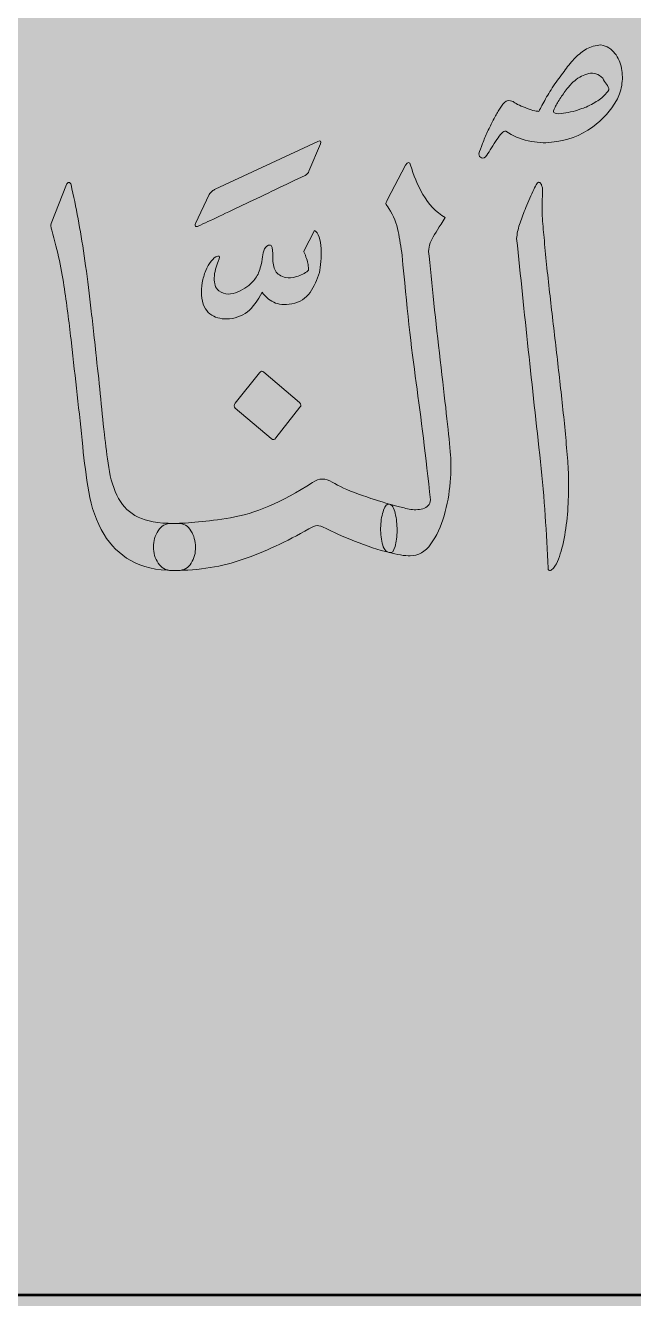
# Model space of a CAD drawing. Header units: inches. Extents: x -1481 to -429, y -1676 to -696.
# Drawn here: x -892.8 to -881.86, y -1142.9 to -1120.01 of the extents above; entities that cross this region are included whole.
import ezdxf

# ---------------------------------------------------------------- set-up
doc = ezdxf.new("R2010")
doc.units = ezdxf.units.IN
doc.header["$MEASUREMENT"] = 0
doc.layers.add('Layer 1', color=7, linetype='Continuous')

# ---------------------------------------------------------------- blocks, each defined once
blk = doc.blocks.new('block 75')
at = {"layer": 'Layer 1', "true_color": 0x009344}
h = blk.add_hatch(color=114, dxfattribs=at)
h.dxf.hatch_style = 2
h.paths.add_polyline_path([(-693.785, -1296.171), (-933.785, -1296.171), (-933.785, -1006.171), (-693.785, -1006.171)])
blk = doc.blocks.new('block 141')
at = {"layer": 'Layer 1', "color": 40, "lineweight": 30, "true_color": 0xf9a01b}
blk.add_open_spline([(-895.945, -1087.043), (-895.945, -1087.043), (-873.329, -1087.043), (-873.329, -1087.043), (-873.329, -1087.043), (-873.329, -1290.172), (-873.329, -1290.172), (-873.329, -1290.172), (-912.392, -1290.172), (-912.392, -1290.172), (-912.392, -1290.172), (-912.392, -1102.669), (-912.392, -1102.669), (-912.392, -1094.039), (-905.028, -1087.043), (-895.945, -1087.043)], degree=3, knots=[0, 0, 0, 0, 1, 1, 1, 2, 2, 2, 3, 3, 3, 4, 4, 4, 5, 5, 5, 5], dxfattribs=at)
blk = doc.blocks.new('block 140')
at = {"layer": 'Layer 1', "true_color": 0x49c6ea}
h = blk.add_hatch(color=133, dxfattribs=at)
h.dxf.hatch_style = 2
h.paths.add_polyline_path([(-919.173, -1282.809), (-748.857, -1282.809), (-748.857, -1065.618), (-919.173, -1065.618)])
h = blk.add_hatch(color=133, dxfattribs=at)
h.dxf.hatch_style = 2
h.paths.add_polyline_path([(-907.435, -1277.731), (-761.338, -1277.731), (-761.338, -1076.165), (-907.435, -1076.165)])
at = {"layer": 'Layer 1', "true_color": 0xfff4c8}
h = blk.add_hatch(color=254, dxfattribs=at)
h.dxf.hatch_style = 2
h.paths.add_polyline_path([(-912.062, -1142.837), (-756.359, -1142.837), (-756.359, -1110.574), (-912.062, -1110.574)])
at = {"layer": 'Layer 1', "lineweight": 0}
blk.add_lwpolyline([(-912.062, -1142.837), (-756.359, -1142.837), (-756.359, -1110.574), (-912.062, -1110.574), (-912.062, -1142.837)], dxfattribs=at)
at = {"layer": 'Layer 1', "color": 44, "lineweight": 53, "true_color": 0xaf7e09}
blk.add_lwpolyline([(-912.062, -1142.837), (-756.359, -1142.837), (-756.359, -1110.574), (-912.062, -1110.574), (-912.062, -1142.837)], dxfattribs=at)
at = {"layer": 'Layer 1'}
blk.add_blockref('block 141', (0, 0), dxfattribs=at)
blk = doc.blocks.new('block 139')
at = {"layer": 'Layer 1', "true_color": 0x231f20}
h = blk.add_hatch(color=250, dxfattribs=at)
h.dxf.hatch_style = 2
edge = h.paths.add_edge_path()
edge.add_spline(control_points=[(-890.123, -1128.963), (-889.878, -1128.963), (-889.54, -1128.929), (-889.11, -1128.861), (-888.679, -1128.793), (-888.188, -1128.583), (-887.635, -1128.229), (-887.519, -1128.147), (-887.4, -1128.144), (-887.278, -1128.219), (-887.166, -1128.29), (-887.009, -1128.362), (-886.808, -1128.435), (-886.607, -1128.509), (-886.421, -1128.568), (-886.249, -1128.615), (-886.204, -1128.629), (-886.17, -1128.684), (-886.147, -1128.781), (-886.124, -1128.877), (-886.113, -1128.98), (-886.113, -1129.089), (-886.113, -1129.198), (-886.125, -1129.295), (-886.149, -1129.38), (-886.174, -1129.466), (-886.207, -1129.502), (-886.249, -1129.487), (-886.445, -1129.441), (-886.656, -1129.372), (-886.882, -1129.281), (-887.107, -1129.19), (-887.276, -1129.115), (-887.388, -1129.054), (-887.462, -1129.018), (-887.516, -1129.001), (-887.551, -1129.003), (-887.586, -1129.005), (-887.635, -1129.024), (-887.698, -1129.059), (-888.104, -1129.291), (-888.497, -1129.474), (-888.879, -1129.608), (-889.26, -1129.742), (-889.675, -1129.809), (-890.123, -1129.809), (-890.123, -1129.809), (-890.164, -1129.809), (-890.164, -1129.809), (-890.273, -1129.809), (-890.355, -1129.765), (-890.411, -1129.677), (-890.467, -1129.59), (-890.495, -1129.493), (-890.495, -1129.386), (-890.495, -1129.279), (-890.467, -1129.181), (-890.411, -1129.094), (-890.355, -1129.007), (-890.273, -1128.963), (-890.164, -1128.963), (-890.164, -1128.963), (-890.123, -1128.963), (-890.123, -1128.963)], knot_values=[0, 0, 0, 0, 1, 1, 1, 2, 2, 2, 3, 3, 3, 4, 4, 4, 5, 5, 5, 6, 6, 6, 7, 7, 7, 8, 8, 8, 9, 9, 9, 10, 10, 10, 11, 11, 11, 12, 12, 12, 13, 13, 13, 14, 14, 14, 15, 15, 15, 16, 16, 16, 17, 17, 17, 18, 18, 18, 19, 19, 19, 20, 20, 20, 21, 21, 21, 21], degree=3, periodic=1)
edge = h.paths.add_edge_path()
edge.add_spline(control_points=[(-888.59, -1126.254), (-888.562, -1126.222), (-888.536, -1126.218), (-888.511, -1126.243), (-888.511, -1126.243), (-887.866, -1126.789), (-887.866, -1126.789), (-887.838, -1126.821), (-887.836, -1126.85), (-887.86, -1126.875), (-887.86, -1126.875), (-888.291, -1127.426), (-888.291, -1127.426), (-888.315, -1127.462), (-888.343, -1127.466), (-888.375, -1127.437), (-888.375, -1127.437), (-889.026, -1126.891), (-889.026, -1126.891), (-889.05, -1126.866), (-889.05, -1126.836), (-889.026, -1126.8), (-889.026, -1126.8), (-888.59, -1126.254), (-888.59, -1126.254), (-888.59, -1126.254), (-888.59, -1126.254), (-888.59, -1126.254)], knot_values=[0, 0, 0, 0, 1, 1, 1, 2, 2, 2, 3, 3, 3, 4, 4, 4, 5, 5, 5, 6, 6, 6, 7, 7, 7, 8, 8, 8, 9, 9, 9, 9], degree=3, periodic=1)
edge = h.paths.add_edge_path()
edge.add_spline(control_points=[(-886.253, -1128.615), (-886.232, -1128.622), (-886.187, -1128.634), (-886.119, -1128.652), (-886.051, -1128.67), (-885.977, -1128.688), (-885.896, -1128.706), (-885.816, -1128.724), (-885.733, -1128.721), (-885.649, -1128.698), (-885.565, -1128.675), (-885.52, -1128.622), (-885.513, -1128.54), (-885.597, -1127.765), (-885.683, -1127.063), (-885.77, -1126.433), (-885.858, -1125.803), (-885.942, -1125.041), (-886.022, -1124.145), (-886.043, -1123.995), (-886.067, -1123.85), (-886.093, -1123.711), (-886.119, -1123.572), (-886.176, -1123.435), (-886.263, -1123.299), (-886.291, -1123.256), (-886.308, -1123.229), (-886.313, -1123.219), (-886.318, -1123.208), (-886.309, -1123.181), (-886.284, -1123.138), (-886.284, -1123.138), (-885.959, -1122.523), (-885.959, -1122.523), (-885.917, -1122.455), (-885.887, -1122.455), (-885.87, -1122.523), (-885.821, -1122.698), (-885.747, -1122.872), (-885.649, -1123.047), (-885.551, -1123.222), (-885.418, -1123.361), (-885.25, -1123.465), (-885.352, -1123.625), (-885.43, -1123.753), (-885.484, -1123.848), (-885.538, -1123.942), (-885.557, -1124.045), (-885.539, -1124.155), (-885.476, -1124.784), (-885.404, -1125.451), (-885.321, -1126.158), (-885.239, -1126.864), (-885.182, -1127.391), (-885.151, -1127.737), (-885.14, -1127.858), (-885.143, -1128.021), (-885.159, -1128.224), (-885.174, -1128.427), (-885.21, -1128.627), (-885.266, -1128.824), (-885.322, -1129.02), (-885.402, -1129.19), (-885.505, -1129.332), (-885.608, -1129.475), (-885.733, -1129.546), (-885.88, -1129.546), (-885.926, -1129.546), (-885.983, -1129.541), (-886.051, -1129.53), (-886.119, -1129.52), (-886.186, -1129.505), (-886.253, -1129.487), (-886.316, -1129.473), (-886.359, -1129.417), (-886.381, -1129.319), (-886.404, -1129.221), (-886.413, -1129.117), (-886.408, -1129.008), (-886.402, -1128.899), (-886.385, -1128.804), (-886.355, -1128.722), (-886.325, -1128.64), (-886.291, -1128.604), (-886.253, -1128.615)], knot_values=[0, 0, 0, 0, 1, 1, 1, 2, 2, 2, 3, 3, 3, 4, 4, 4, 5, 5, 5, 6, 6, 6, 7, 7, 7, 8, 8, 8, 9, 9, 9, 10, 10, 10, 11, 11, 11, 12, 12, 12, 13, 13, 13, 14, 14, 14, 15, 15, 15, 16, 16, 16, 17, 17, 17, 18, 18, 18, 19, 19, 19, 20, 20, 20, 21, 21, 21, 22, 22, 22, 23, 23, 23, 24, 24, 24, 25, 25, 25, 26, 26, 26, 27, 27, 27, 28, 28, 28, 28], degree=3, periodic=1)
edge = h.paths.add_edge_path()
edge.add_spline(control_points=[(-883.564, -1121.554), (-883.529, -1121.486), (-883.488, -1121.41), (-883.441, -1121.326), (-883.394, -1121.242), (-883.339, -1121.154), (-883.276, -1121.061), (-883.209, -1120.972), (-883.147, -1120.887), (-883.089, -1120.807), (-883.032, -1120.727), (-882.971, -1120.654), (-882.908, -1120.59), (-882.845, -1120.526), (-882.777, -1120.473), (-882.704, -1120.432), (-882.63, -1120.391), (-882.544, -1120.367), (-882.446, -1120.36), (-882.338, -1120.381), (-882.254, -1120.431), (-882.195, -1120.51), (-882.135, -1120.588), (-882.096, -1120.678), (-882.076, -1120.78), (-882.057, -1120.882), (-882.056, -1120.985), (-882.074, -1121.091), (-882.091, -1121.196), (-882.123, -1121.284), (-882.168, -1121.356), (-882.266, -1121.538), (-882.41, -1121.698), (-882.599, -1121.837), (-882.819, -1121.994), (-883.066, -1122.085), (-883.339, -1122.11), (-883.468, -1122.125), (-883.606, -1122.116), (-883.753, -1122.084), (-883.9, -1122.051), (-884.035, -1121.994), (-884.157, -1121.912), (-884.178, -1121.905), (-884.203, -1121.917), (-884.231, -1121.947), (-884.259, -1121.977), (-884.289, -1122.016), (-884.32, -1122.062), (-884.352, -1122.109), (-884.383, -1122.158), (-884.415, -1122.209), (-884.446, -1122.261), (-884.474, -1122.305), (-884.499, -1122.341), (-884.534, -1122.387), (-884.566, -1122.404), (-884.596, -1122.391), (-884.625, -1122.379), (-884.64, -1122.355), (-884.64, -1122.319), (-884.626, -1122.266), (-884.605, -1122.203), (-884.577, -1122.132), (-884.549, -1122.06), (-884.519, -1121.989), (-884.485, -1121.918), (-884.452, -1121.846), (-884.418, -1121.777), (-884.383, -1121.709), (-884.348, -1121.641), (-884.315, -1121.582), (-884.283, -1121.532), (-884.255, -1121.479), (-884.222, -1121.432), (-884.184, -1121.393), (-884.145, -1121.354), (-884.093, -1121.348), (-884.026, -1121.377), (-884.012, -1121.391), (-883.985, -1121.408), (-883.945, -1121.428), (-883.905, -1121.447), (-883.86, -1121.467), (-883.811, -1121.487), (-883.762, -1121.506), (-883.715, -1121.522), (-883.669, -1121.535), (-883.624, -1121.547), (-883.589, -1121.554), (-883.564, -1121.554)], knot_values=[0, 0, 0, 0, 1, 1, 1, 2, 2, 2, 3, 3, 3, 4, 4, 4, 5, 5, 5, 6, 6, 6, 7, 7, 7, 8, 8, 8, 9, 9, 9, 10, 10, 10, 11, 11, 11, 12, 12, 12, 13, 13, 13, 14, 14, 14, 15, 15, 15, 16, 16, 16, 17, 17, 17, 18, 18, 18, 19, 19, 19, 20, 20, 20, 21, 21, 21, 22, 22, 22, 23, 23, 23, 24, 24, 24, 25, 25, 25, 26, 26, 26, 27, 27, 27, 28, 28, 28, 29, 29, 29, 30, 30, 30, 30], degree=3, periodic=1)
edge = h.paths.add_edge_path()
edge.add_spline(control_points=[(-883.57, -1122.828), (-883.549, -1122.828), (-883.534, -1122.837), (-883.525, -1122.855), (-883.516, -1122.872), (-883.509, -1122.892), (-883.504, -1122.913), (-883.499, -1122.935), (-883.496, -1122.957), (-883.496, -1122.98), (-883.496, -1123.004), (-883.496, -1123.02), (-883.496, -1123.031), (-883.507, -1123.167), (-883.508, -1123.3), (-883.501, -1123.43), (-883.494, -1123.56), (-883.484, -1123.691), (-883.47, -1123.823), (-883.442, -1124.141), (-883.409, -1124.469), (-883.37, -1124.809), (-883.332, -1125.148), (-883.292, -1125.488), (-883.252, -1125.831), (-883.212, -1126.174), (-883.173, -1126.515), (-883.137, -1126.854), (-883.1, -1127.193), (-883.069, -1127.523), (-883.045, -1127.844), (-883.034, -1127.969), (-883.029, -1128.116), (-883.029, -1128.286), (-883.029, -1128.455), (-883.036, -1128.626), (-883.05, -1128.8), (-883.064, -1128.973), (-883.088, -1129.138), (-883.121, -1129.295), (-883.154, -1129.452), (-883.197, -1129.584), (-883.249, -1129.691), (-883.267, -1129.719), (-883.284, -1129.744), (-883.302, -1129.766), (-883.319, -1129.787), (-883.337, -1129.802), (-883.354, -1129.809), (-883.382, -1129.816), (-883.396, -1129.802), (-883.396, -1129.766), (-883.41, -1129.455), (-883.428, -1129.141), (-883.449, -1128.824), (-883.47, -1128.506), (-883.498, -1128.183), (-883.533, -1127.855), (-883.61, -1127.173), (-883.683, -1126.502), (-883.753, -1125.842), (-883.823, -1125.182), (-883.893, -1124.514), (-883.963, -1123.84), (-883.956, -1123.757), (-883.939, -1123.674), (-883.911, -1123.588), (-883.883, -1123.502), (-883.85, -1123.413), (-883.811, -1123.32), (-883.79, -1123.27), (-883.767, -1123.216), (-883.743, -1123.157), (-883.718, -1123.098), (-883.695, -1123.045), (-883.672, -1122.996), (-883.649, -1122.948), (-883.629, -1122.908), (-883.612, -1122.876), (-883.594, -1122.844), (-883.58, -1122.828), (-883.57, -1122.828)], knot_values=[0, 0, 0, 0, 1, 1, 1, 2, 2, 2, 3, 3, 3, 4, 4, 4, 5, 5, 5, 6, 6, 6, 7, 7, 7, 8, 8, 8, 9, 9, 9, 10, 10, 10, 11, 11, 11, 12, 12, 12, 13, 13, 13, 14, 14, 14, 15, 15, 15, 16, 16, 16, 17, 17, 17, 18, 18, 18, 19, 19, 19, 20, 20, 20, 21, 21, 21, 22, 22, 22, 23, 23, 23, 24, 24, 24, 25, 25, 25, 26, 26, 26, 27, 27, 27, 27], degree=3, periodic=1)
edge = h.paths.add_edge_path()
edge.add_spline(control_points=[(-882.415, -1120.959), (-882.492, -1120.881), (-882.576, -1120.852), (-882.667, -1120.874), (-882.758, -1120.895), (-882.842, -1120.938), (-882.919, -1121.002), (-882.95, -1121.024), (-882.99, -1121.064), (-883.037, -1121.123), (-883.084, -1121.182), (-883.129, -1121.243), (-883.171, -1121.307), (-883.213, -1121.372), (-883.247, -1121.43), (-883.273, -1121.481), (-883.299, -1121.533), (-883.307, -1121.564), (-883.297, -1121.575), (-883.265, -1121.593), (-883.221, -1121.599), (-883.165, -1121.594), (-883.11, -1121.588), (-883.052, -1121.579), (-882.992, -1121.564), (-882.933, -1121.55), (-882.878, -1121.534), (-882.827, -1121.516), (-882.776, -1121.498), (-882.739, -1121.486), (-882.714, -1121.479), (-882.623, -1121.432), (-882.545, -1121.388), (-882.481, -1121.345), (-882.416, -1121.302), (-882.357, -1121.243), (-882.305, -1121.168), (-882.305, -1121.133), (-882.318, -1121.099), (-882.344, -1121.066), (-882.37, -1121.034), (-882.394, -1120.999), (-882.415, -1120.959)], knot_values=[0, 0, 0, 0, 1, 1, 1, 2, 2, 2, 3, 3, 3, 4, 4, 4, 5, 5, 5, 6, 6, 6, 7, 7, 7, 8, 8, 8, 9, 9, 9, 10, 10, 10, 11, 11, 11, 12, 12, 12, 13, 13, 13, 14, 14, 14, 14], degree=3, periodic=1)
h = blk.add_hatch(color=250, dxfattribs=at)
h.dxf.hatch_style = 2
edge = h.paths.add_edge_path()
edge.add_spline(control_points=[(-887.698, -1122.629), (-887.708, -1122.661), (-887.732, -1122.686), (-887.769, -1122.704), (-887.937, -1122.785), (-888.113, -1122.87), (-888.297, -1122.958), (-888.48, -1123.046), (-888.658, -1123.131), (-888.83, -1123.212), (-889.001, -1123.294), (-889.161, -1123.37), (-889.31, -1123.44), (-889.458, -1123.511), (-889.584, -1123.569), (-889.688, -1123.615), (-889.712, -1123.626), (-889.729, -1123.626), (-889.739, -1123.615), (-889.749, -1123.605), (-889.749, -1123.589), (-889.739, -1123.568), (-889.739, -1123.568), (-889.491, -1123.048), (-889.491, -1123.048), (-889.475, -1123.02), (-889.457, -1123), (-889.438, -1122.987), (-889.42, -1122.975), (-889.402, -1122.963), (-889.385, -1122.953), (-889.385, -1122.953), (-887.541, -1122.094), (-887.541, -1122.094), (-887.487, -1122.07), (-887.471, -1122.084), (-887.491, -1122.137), (-887.491, -1122.137), (-887.698, -1122.629), (-887.698, -1122.629), (-887.698, -1122.629), (-887.698, -1122.629), (-887.698, -1122.629)], knot_values=[0, 0, 0, 0, 1, 1, 1, 2, 2, 2, 3, 3, 3, 4, 4, 4, 5, 5, 5, 6, 6, 6, 7, 7, 7, 8, 8, 8, 9, 9, 9, 10, 10, 10, 11, 11, 11, 12, 12, 12, 13, 13, 13, 14, 14, 14, 14], degree=3, periodic=1)
edge = h.paths.add_edge_path()
edge.add_spline(control_points=[(-888.542, -1124.804), (-888.619, -1124.961), (-888.707, -1125.078), (-888.805, -1125.157), (-888.91, -1125.239), (-889.034, -1125.282), (-889.177, -1125.285), (-889.293, -1125.289), (-889.393, -1125.259), (-889.479, -1125.194), (-889.565, -1125.13), (-889.615, -1125.018), (-889.629, -1124.857), (-889.636, -1124.786), (-889.632, -1124.712), (-889.618, -1124.635), (-889.604, -1124.558), (-889.583, -1124.486), (-889.555, -1124.418), (-889.527, -1124.354), (-889.495, -1124.298), (-889.458, -1124.25), (-889.421, -1124.201), (-889.382, -1124.17), (-889.34, -1124.156), (-889.298, -1124.152), (-889.294, -1124.184), (-889.329, -1124.252), (-889.35, -1124.292), (-889.367, -1124.338), (-889.379, -1124.391), (-889.392, -1124.445), (-889.399, -1124.498), (-889.4, -1124.549), (-889.402, -1124.601), (-889.398, -1124.645), (-889.387, -1124.68), (-889.377, -1124.716), (-889.354, -1124.75), (-889.319, -1124.782), (-889.266, -1124.821), (-889.21, -1124.84), (-889.151, -1124.838), (-889.091, -1124.837), (-889.034, -1124.823), (-888.978, -1124.798), (-888.918, -1124.773), (-888.865, -1124.744), (-888.818, -1124.71), (-888.77, -1124.676), (-888.722, -1124.631), (-888.673, -1124.573), (-888.628, -1124.52), (-888.595, -1124.452), (-888.574, -1124.37), (-888.553, -1124.288), (-888.539, -1124.22), (-888.532, -1124.167), (-888.528, -1124.12), (-888.516, -1124.074), (-888.495, -1124.027), (-888.474, -1123.981), (-888.439, -1123.958), (-888.39, -1123.958), (-888.379, -1123.958), (-888.372, -1123.968), (-888.366, -1123.987), (-888.361, -1124.007), (-888.357, -1124.029), (-888.353, -1124.054), (-888.35, -1124.079), (-888.348, -1124.103), (-888.348, -1124.126), (-888.348, -1124.15), (-888.348, -1124.167), (-888.348, -1124.177), (-888.348, -1124.281), (-888.332, -1124.362), (-888.301, -1124.421), (-888.269, -1124.48), (-888.206, -1124.52), (-888.112, -1124.541), (-888.063, -1124.552), (-887.999, -1124.547), (-887.92, -1124.525), (-887.841, -1124.504), (-887.772, -1124.468), (-887.713, -1124.418), (-887.706, -1124.411), (-887.704, -1124.391), (-887.708, -1124.359), (-887.711, -1124.327), (-887.717, -1124.293), (-887.726, -1124.258), (-887.735, -1124.222), (-887.747, -1124.184), (-887.763, -1124.142), (-887.778, -1124.101), (-887.788, -1124.077), (-887.792, -1124.07), (-887.792, -1124.07), (-887.597, -1123.695), (-887.597, -1123.695), (-887.562, -1123.713), (-887.535, -1123.753), (-887.516, -1123.813), (-887.497, -1123.874), (-887.485, -1123.943), (-887.479, -1124.019), (-887.474, -1124.096), (-887.475, -1124.174), (-887.482, -1124.252), (-887.489, -1124.331), (-887.498, -1124.397), (-887.508, -1124.45), (-887.55, -1124.582), (-887.607, -1124.702), (-887.679, -1124.809), (-887.751, -1124.916), (-887.86, -1124.984), (-888.007, -1125.012), (-888.136, -1125.037), (-888.245, -1125.028), (-888.332, -1124.986), (-888.42, -1124.943), (-888.49, -1124.882), (-888.542, -1124.804)], knot_values=[0, 0, 0, 0, 1, 1, 1, 2, 2, 2, 3, 3, 3, 4, 4, 4, 5, 5, 5, 6, 6, 6, 7, 7, 7, 8, 8, 8, 9, 9, 9, 10, 10, 10, 11, 11, 11, 12, 12, 12, 13, 13, 13, 14, 14, 14, 15, 15, 15, 16, 16, 16, 17, 17, 17, 18, 18, 18, 19, 19, 19, 20, 20, 20, 21, 21, 21, 22, 22, 22, 23, 23, 23, 24, 24, 24, 25, 25, 25, 26, 26, 26, 27, 27, 27, 28, 28, 28, 29, 29, 29, 30, 30, 30, 31, 31, 31, 32, 32, 32, 33, 33, 33, 34, 34, 34, 35, 35, 35, 36, 36, 36, 37, 37, 37, 38, 38, 38, 39, 39, 39, 40, 40, 40, 41, 41, 41, 42, 42, 42, 42], degree=3, periodic=1)
h = blk.add_hatch(color=250, dxfattribs=at)
h.dxf.hatch_style = 2
edge = h.paths.add_edge_path()
edge.add_spline(control_points=[(-896.931, -1128.465), (-896.847, -1128.529), (-896.742, -1128.575), (-896.616, -1128.601), (-896.49, -1128.628), (-896.361, -1128.64), (-896.23, -1128.636), (-896.099, -1128.633), (-895.971, -1128.616), (-895.847, -1128.585), (-895.723, -1128.555), (-895.619, -1128.513), (-895.535, -1128.46), (-895.367, -1128.36), (-895.235, -1128.229), (-895.141, -1128.069), (-895.047, -1127.908), (-894.95, -1127.71), (-894.852, -1127.475), (-894.838, -1127.439), (-894.817, -1127.409), (-894.789, -1127.386), (-894.761, -1127.363), (-894.734, -1127.35), (-894.708, -1127.346), (-894.682, -1127.343), (-894.661, -1127.35), (-894.645, -1127.367), (-894.629, -1127.385), (-894.627, -1127.417), (-894.637, -1127.464), (-894.658, -1127.557), (-894.68, -1127.642), (-894.703, -1127.721), (-894.726, -1127.799), (-894.756, -1127.894), (-894.795, -1128.005), (-894.781, -1128.072), (-894.727, -1128.146), (-894.635, -1128.224), (-894.542, -1128.303), (-894.43, -1128.369), (-894.299, -1128.425), (-894.167, -1128.48), (-894.027, -1128.517), (-893.876, -1128.535), (-893.726, -1128.552), (-893.584, -1128.535), (-893.451, -1128.481), (-893.451, -1128.345), (-893.46, -1128.22), (-893.477, -1128.104), (-893.495, -1127.988), (-893.524, -1127.858), (-893.566, -1127.715), (-893.566, -1127.715), (-893.257, -1127.084), (-893.257, -1127.084), (-893.232, -1127.037), (-893.211, -1127.034), (-893.194, -1127.073), (-893.11, -1127.355), (-893.066, -1127.603), (-893.063, -1127.817), (-893.059, -1128.031), (-893.089, -1128.258), (-893.152, -1128.497), (-893.173, -1128.583), (-893.2, -1128.669), (-893.233, -1128.757), (-893.266, -1128.844), (-893.306, -1128.925), (-893.351, -1129), (-893.397, -1129.075), (-893.45, -1129.139), (-893.511, -1129.193), (-893.573, -1129.247), (-893.642, -1129.284), (-893.719, -1129.305), (-893.848, -1129.338), (-893.978, -1129.347), (-894.107, -1129.332), (-894.237, -1129.318), (-894.362, -1129.283), (-894.482, -1129.228), (-894.603, -1129.173), (-894.717, -1129.098), (-894.823, -1129.003), (-894.93, -1128.908), (-895.024, -1128.799), (-895.104, -1128.674), (-895.318, -1128.956), (-895.552, -1129.158), (-895.808, -1129.281), (-896.063, -1129.404), (-896.353, -1129.455), (-896.679, -1129.434), (-896.654, -1129.609), (-896.641, -1129.785), (-896.639, -1129.961), (-896.638, -1130.138), (-896.65, -1130.313), (-896.676, -1130.486), (-896.702, -1130.659), (-896.744, -1130.827), (-896.802, -1130.989), (-896.86, -1131.151), (-896.938, -1131.302), (-897.036, -1131.441), (-897.183, -1131.645), (-897.356, -1131.822), (-897.555, -1131.974), (-897.755, -1132.126), (-897.968, -1132.252), (-898.196, -1132.352), (-898.427, -1132.451), (-898.665, -1132.526), (-898.909, -1132.574), (-899.154, -1132.622), (-899.398, -1132.646), (-899.639, -1132.646), (-899.919, -1132.646), (-900.181, -1132.601), (-900.426, -1132.512), (-900.671, -1132.423), (-900.884, -1132.294), (-901.064, -1132.127), (-901.244, -1131.959), (-901.387, -1131.755), (-901.492, -1131.514), (-901.597, -1131.273), (-901.649, -1130.999), (-901.649, -1130.692), (-901.649, -1130.356), (-901.594, -1130.033), (-901.484, -1129.72), (-901.374, -1129.408), (-901.229, -1129.113), (-901.051, -1128.834), (-901.03, -1128.802), (-901.011, -1128.787), (-900.996, -1128.789), (-900.98, -1128.791), (-900.967, -1128.8), (-900.956, -1128.818), (-900.946, -1128.836), (-900.939, -1128.857), (-900.935, -1128.88), (-900.932, -1128.903), (-900.932, -1128.918), (-900.935, -1128.925), (-901.002, -1129.107), (-901.062, -1129.282), (-901.116, -1129.45), (-901.171, -1129.618), (-901.211, -1129.78), (-901.237, -1129.937), (-901.263, -1130.094), (-901.272, -1130.248), (-901.263, -1130.4), (-901.255, -1130.552), (-901.219, -1130.704), (-901.156, -1130.858), (-901.044, -1131.136), (-900.863, -1131.363), (-900.613, -1131.538), (-900.362, -1131.713), (-900.02, -1131.8), (-899.586, -1131.8), (-899.342, -1131.8), (-899.093, -1131.777), (-898.841, -1131.731), (-898.589, -1131.684), (-898.346, -1131.611), (-898.112, -1131.511), (-897.877, -1131.411), (-897.661, -1131.283), (-897.463, -1131.126), (-897.266, -1130.969), (-897.101, -1130.779), (-896.967, -1130.558), (-896.967, -1130.365), (-896.986, -1130.182), (-897.023, -1130.009), (-897.059, -1129.836), (-897.109, -1129.669), (-897.172, -1129.509), (-897.235, -1129.345), (-897.309, -1129.184), (-897.393, -1129.027), (-897.477, -1128.87), (-897.566, -1128.709), (-897.66, -1128.545), (-897.622, -1128.417), (-897.592, -1128.293), (-897.571, -1128.173), (-897.55, -1128.054), (-897.519, -1127.931), (-897.477, -1127.806), (-897.466, -1127.778), (-897.452, -1127.765), (-897.435, -1127.766), (-897.417, -1127.768), (-897.398, -1127.782), (-897.377, -1127.806), (-897.293, -1127.928), (-897.216, -1128.042), (-897.146, -1128.149), (-897.076, -1128.256), (-897.004, -1128.361), (-896.931, -1128.465)], knot_values=[0, 0, 0, 0, 1, 1, 1, 2, 2, 2, 3, 3, 3, 4, 4, 4, 5, 5, 5, 6, 6, 6, 7, 7, 7, 8, 8, 8, 9, 9, 9, 10, 10, 10, 11, 11, 11, 12, 12, 12, 13, 13, 13, 14, 14, 14, 15, 15, 15, 16, 16, 16, 17, 17, 17, 18, 18, 18, 19, 19, 19, 20, 20, 20, 21, 21, 21, 22, 22, 22, 23, 23, 23, 24, 24, 24, 25, 25, 25, 26, 26, 26, 27, 27, 27, 28, 28, 28, 29, 29, 29, 30, 30, 30, 31, 31, 31, 32, 32, 32, 33, 33, 33, 34, 34, 34, 35, 35, 35, 36, 36, 36, 37, 37, 37, 38, 38, 38, 39, 39, 39, 40, 40, 40, 41, 41, 41, 42, 42, 42, 43, 43, 43, 44, 44, 44, 45, 45, 45, 46, 46, 46, 47, 47, 47, 48, 48, 48, 49, 49, 49, 50, 50, 50, 51, 51, 51, 52, 52, 52, 53, 53, 53, 54, 54, 54, 55, 55, 55, 56, 56, 56, 57, 57, 57, 58, 58, 58, 59, 59, 59, 60, 60, 60, 61, 61, 61, 62, 62, 62, 63, 63, 63, 64, 64, 64, 65, 65, 65, 66, 66, 66, 67, 67, 67, 68, 68, 68, 69, 69, 69, 70, 70, 70, 70], degree=3, periodic=1)
edge = h.paths.add_edge_path()
edge.add_spline(control_points=[(-890.056, -1128.963), (-889.951, -1128.963), (-889.872, -1129.007), (-889.82, -1129.097), (-889.767, -1129.186), (-889.74, -1129.283), (-889.738, -1129.388), (-889.736, -1129.494), (-889.762, -1129.59), (-889.814, -1129.677), (-889.867, -1129.765), (-889.947, -1129.809), (-890.056, -1129.809), (-890.066, -1129.809), (-890.078, -1129.809), (-890.09, -1129.809), (-890.102, -1129.809), (-890.115, -1129.809), (-890.129, -1129.809), (-890.444, -1129.809), (-890.702, -1129.75), (-890.903, -1129.632), (-891.105, -1129.514), (-891.265, -1129.357), (-891.384, -1129.161), (-891.524, -1128.925), (-891.615, -1128.671), (-891.659, -1128.398), (-891.703, -1128.125), (-891.739, -1127.853), (-891.767, -1127.582), (-891.798, -1127.271), (-891.832, -1126.961), (-891.866, -1126.65), (-891.901, -1126.34), (-891.936, -1126.029), (-891.971, -1125.719), (-892.006, -1125.397), (-892.048, -1125.074), (-892.095, -1124.747), (-892.142, -1124.42), (-892.218, -1124.068), (-892.323, -1123.69), (-892.33, -1123.661), (-892.335, -1123.64), (-892.339, -1123.625), (-892.342, -1123.611), (-892.341, -1123.593), (-892.334, -1123.572), (-892.334, -1123.572), (-892.061, -1122.871), (-892.061, -1122.871), (-892.05, -1122.846), (-892.035, -1122.833), (-892.016, -1122.833), (-891.997, -1122.833), (-891.984, -1122.846), (-891.977, -1122.871), (-891.931, -1123.074), (-891.889, -1123.278), (-891.851, -1123.484), (-891.812, -1123.689), (-891.776, -1123.911), (-891.74, -1124.15), (-891.706, -1124.386), (-891.671, -1124.645), (-891.638, -1124.929), (-891.605, -1125.213), (-891.569, -1125.535), (-891.531, -1125.895), (-891.503, -1126.145), (-891.476, -1126.391), (-891.452, -1126.634), (-891.427, -1126.877), (-891.403, -1127.119), (-891.378, -1127.362), (-891.354, -1127.555), (-891.328, -1127.753), (-891.3, -1127.956), (-891.272, -1128.16), (-891.212, -1128.347), (-891.121, -1128.518), (-891.041, -1128.665), (-890.924, -1128.775), (-890.772, -1128.85), (-890.62, -1128.925), (-890.406, -1128.963), (-890.129, -1128.963), (-890.115, -1128.963), (-890.102, -1128.963), (-890.09, -1128.963), (-890.078, -1128.963), (-890.066, -1128.963), (-890.056, -1128.963)], knot_values=[0, 0, 0, 0, 1, 1, 1, 2, 2, 2, 3, 3, 3, 4, 4, 4, 5, 5, 5, 6, 6, 6, 7, 7, 7, 8, 8, 8, 9, 9, 9, 10, 10, 10, 11, 11, 11, 12, 12, 12, 13, 13, 13, 14, 14, 14, 15, 15, 15, 16, 16, 16, 17, 17, 17, 18, 18, 18, 19, 19, 19, 20, 20, 20, 21, 21, 21, 22, 22, 22, 23, 23, 23, 24, 24, 24, 25, 25, 25, 26, 26, 26, 27, 27, 27, 28, 28, 28, 29, 29, 29, 30, 30, 30, 31, 31, 31, 31], degree=3, periodic=1)
at = {"layer": 'Layer 1', "lineweight": 0}
for points, knots in [([(-883.564, -1121.554), (-883.529, -1121.486), (-883.488, -1121.41), (-883.441, -1121.326), (-883.394, -1121.242), (-883.339, -1121.154), (-883.276, -1121.061), (-883.209, -1120.972), (-883.147, -1120.887), (-883.089, -1120.807), (-883.032, -1120.727), (-882.971, -1120.654), (-882.908, -1120.59), (-882.845, -1120.526), (-882.777, -1120.473), (-882.704, -1120.432), (-882.63, -1120.391), (-882.544, -1120.367), (-882.446, -1120.36), (-882.338, -1120.381), (-882.254, -1120.431), (-882.195, -1120.51), (-882.135, -1120.588), (-882.096, -1120.678), (-882.076, -1120.78), (-882.057, -1120.882), (-882.056, -1120.985), (-882.074, -1121.091), (-882.091, -1121.196), (-882.123, -1121.284), (-882.168, -1121.356), (-882.266, -1121.538), (-882.41, -1121.698), (-882.599, -1121.837), (-882.819, -1121.994), (-883.066, -1122.085), (-883.339, -1122.11), (-883.468, -1122.125), (-883.606, -1122.116), (-883.753, -1122.084), (-883.9, -1122.051), (-884.035, -1121.994), (-884.157, -1121.912), (-884.178, -1121.905), (-884.203, -1121.917), (-884.231, -1121.947), (-884.259, -1121.977), (-884.289, -1122.016), (-884.32, -1122.062), (-884.352, -1122.109), (-884.383, -1122.158), (-884.415, -1122.209), (-884.446, -1122.261), (-884.474, -1122.305), (-884.499, -1122.341), (-884.534, -1122.387), (-884.566, -1122.404), (-884.596, -1122.391), (-884.625, -1122.379), (-884.64, -1122.355), (-884.64, -1122.319), (-884.626, -1122.266), (-884.605, -1122.203), (-884.577, -1122.132), (-884.549, -1122.06), (-884.519, -1121.989), (-884.485, -1121.918), (-884.452, -1121.846), (-884.418, -1121.777), (-884.383, -1121.709), (-884.348, -1121.641), (-884.315, -1121.582), (-884.283, -1121.532), (-884.255, -1121.479), (-884.222, -1121.432), (-884.184, -1121.393), (-884.145, -1121.354), (-884.093, -1121.348), (-884.026, -1121.377), (-884.012, -1121.391), (-883.985, -1121.408), (-883.945, -1121.428), (-883.905, -1121.447), (-883.86, -1121.467), (-883.811, -1121.487), (-883.762, -1121.506), (-883.715, -1121.522), (-883.669, -1121.535), (-883.624, -1121.547), (-883.589, -1121.554), (-883.564, -1121.554)], [0, 0, 0, 0, 1, 1, 1, 2, 2, 2, 3, 3, 3, 4, 4, 4, 5, 5, 5, 6, 6, 6, 7, 7, 7, 8, 8, 8, 9, 9, 9, 10, 10, 10, 11, 11, 11, 12, 12, 12, 13, 13, 13, 14, 14, 14, 15, 15, 15, 16, 16, 16, 17, 17, 17, 18, 18, 18, 19, 19, 19, 20, 20, 20, 21, 21, 21, 22, 22, 22, 23, 23, 23, 24, 24, 24, 25, 25, 25, 26, 26, 26, 27, 27, 27, 28, 28, 28, 29, 29, 29, 30, 30, 30, 30]), ([(-882.415, -1120.959), (-882.492, -1120.881), (-882.576, -1120.852), (-882.667, -1120.874), (-882.758, -1120.895), (-882.842, -1120.938), (-882.919, -1121.002), (-882.95, -1121.024), (-882.99, -1121.064), (-883.037, -1121.123), (-883.084, -1121.182), (-883.129, -1121.243), (-883.171, -1121.307), (-883.213, -1121.372), (-883.247, -1121.43), (-883.273, -1121.481), (-883.299, -1121.533), (-883.307, -1121.564), (-883.297, -1121.575), (-883.265, -1121.593), (-883.221, -1121.599), (-883.165, -1121.594), (-883.11, -1121.588), (-883.052, -1121.579), (-882.992, -1121.564), (-882.933, -1121.55), (-882.878, -1121.534), (-882.827, -1121.516), (-882.776, -1121.498), (-882.739, -1121.486), (-882.714, -1121.479), (-882.623, -1121.432), (-882.545, -1121.388), (-882.481, -1121.345), (-882.416, -1121.302), (-882.357, -1121.243), (-882.305, -1121.168), (-882.305, -1121.133), (-882.318, -1121.099), (-882.344, -1121.066), (-882.37, -1121.034), (-882.394, -1120.999), (-882.415, -1120.959)], [0, 0, 0, 0, 1, 1, 1, 2, 2, 2, 3, 3, 3, 4, 4, 4, 5, 5, 5, 6, 6, 6, 7, 7, 7, 8, 8, 8, 9, 9, 9, 10, 10, 10, 11, 11, 11, 12, 12, 12, 13, 13, 13, 14, 14, 14, 14]), ([(-887.698, -1122.629), (-887.708, -1122.661), (-887.732, -1122.686), (-887.769, -1122.704), (-887.937, -1122.785), (-888.113, -1122.87), (-888.297, -1122.958), (-888.48, -1123.046), (-888.658, -1123.131), (-888.83, -1123.212), (-889.001, -1123.294), (-889.161, -1123.37), (-889.31, -1123.44), (-889.458, -1123.511), (-889.584, -1123.569), (-889.688, -1123.615), (-889.712, -1123.626), (-889.729, -1123.626), (-889.739, -1123.615), (-889.749, -1123.605), (-889.749, -1123.589), (-889.739, -1123.568), (-889.739, -1123.568), (-889.491, -1123.048), (-889.491, -1123.048), (-889.475, -1123.02), (-889.457, -1123), (-889.438, -1122.987), (-889.42, -1122.975), (-889.402, -1122.963), (-889.385, -1122.953), (-889.385, -1122.953), (-887.541, -1122.094), (-887.541, -1122.094), (-887.487, -1122.07), (-887.471, -1122.084), (-887.491, -1122.137), (-887.491, -1122.137), (-887.698, -1122.629), (-887.698, -1122.629), (-887.698, -1122.629), (-887.698, -1122.629), (-887.698, -1122.629)], [0, 0, 0, 0, 1, 1, 1, 2, 2, 2, 3, 3, 3, 4, 4, 4, 5, 5, 5, 6, 6, 6, 7, 7, 7, 8, 8, 8, 9, 9, 9, 10, 10, 10, 11, 11, 11, 12, 12, 12, 13, 13, 13, 14, 14, 14, 14]), ([(-886.253, -1128.615), (-886.232, -1128.622), (-886.187, -1128.634), (-886.119, -1128.652), (-886.051, -1128.67), (-885.977, -1128.688), (-885.896, -1128.706), (-885.816, -1128.724), (-885.733, -1128.721), (-885.649, -1128.698), (-885.565, -1128.675), (-885.52, -1128.622), (-885.513, -1128.54), (-885.597, -1127.765), (-885.683, -1127.063), (-885.77, -1126.433), (-885.858, -1125.803), (-885.942, -1125.041), (-886.022, -1124.145), (-886.043, -1123.995), (-886.067, -1123.85), (-886.093, -1123.711), (-886.119, -1123.572), (-886.176, -1123.435), (-886.263, -1123.299), (-886.291, -1123.256), (-886.308, -1123.229), (-886.313, -1123.219), (-886.318, -1123.208), (-886.309, -1123.181), (-886.284, -1123.138), (-886.284, -1123.138), (-885.959, -1122.523), (-885.959, -1122.523), (-885.917, -1122.455), (-885.887, -1122.455), (-885.87, -1122.523), (-885.821, -1122.698), (-885.747, -1122.872), (-885.649, -1123.047), (-885.551, -1123.222), (-885.418, -1123.361), (-885.25, -1123.465), (-885.352, -1123.625), (-885.43, -1123.753), (-885.484, -1123.848), (-885.538, -1123.942), (-885.557, -1124.045), (-885.539, -1124.155), (-885.476, -1124.784), (-885.404, -1125.451), (-885.321, -1126.158), (-885.239, -1126.864), (-885.182, -1127.391), (-885.151, -1127.737), (-885.14, -1127.858), (-885.143, -1128.021), (-885.159, -1128.224), (-885.174, -1128.427), (-885.21, -1128.627), (-885.266, -1128.824), (-885.322, -1129.02), (-885.402, -1129.19), (-885.505, -1129.332), (-885.608, -1129.475), (-885.733, -1129.546), (-885.88, -1129.546), (-885.926, -1129.546), (-885.983, -1129.541), (-886.051, -1129.53), (-886.119, -1129.52), (-886.186, -1129.505), (-886.253, -1129.487), (-886.316, -1129.473), (-886.359, -1129.417), (-886.381, -1129.319), (-886.404, -1129.221), (-886.413, -1129.117), (-886.408, -1129.008), (-886.402, -1128.899), (-886.385, -1128.804), (-886.355, -1128.722), (-886.325, -1128.64), (-886.291, -1128.604), (-886.253, -1128.615)], [0, 0, 0, 0, 1, 1, 1, 2, 2, 2, 3, 3, 3, 4, 4, 4, 5, 5, 5, 6, 6, 6, 7, 7, 7, 8, 8, 8, 9, 9, 9, 10, 10, 10, 11, 11, 11, 12, 12, 12, 13, 13, 13, 14, 14, 14, 15, 15, 15, 16, 16, 16, 17, 17, 17, 18, 18, 18, 19, 19, 19, 20, 20, 20, 21, 21, 21, 22, 22, 22, 23, 23, 23, 24, 24, 24, 25, 25, 25, 26, 26, 26, 27, 27, 27, 28, 28, 28, 28]), ([(-890.056, -1128.963), (-889.951, -1128.963), (-889.872, -1129.007), (-889.82, -1129.097), (-889.767, -1129.186), (-889.74, -1129.283), (-889.738, -1129.388), (-889.736, -1129.494), (-889.762, -1129.59), (-889.814, -1129.677), (-889.867, -1129.765), (-889.947, -1129.809), (-890.056, -1129.809), (-890.066, -1129.809), (-890.078, -1129.809), (-890.09, -1129.809), (-890.102, -1129.809), (-890.115, -1129.809), (-890.129, -1129.809), (-890.444, -1129.809), (-890.702, -1129.75), (-890.903, -1129.632), (-891.105, -1129.514), (-891.265, -1129.357), (-891.384, -1129.161), (-891.524, -1128.925), (-891.615, -1128.671), (-891.659, -1128.398), (-891.703, -1128.125), (-891.739, -1127.853), (-891.767, -1127.582), (-891.798, -1127.271), (-891.832, -1126.961), (-891.866, -1126.65), (-891.901, -1126.34), (-891.936, -1126.029), (-891.971, -1125.719), (-892.006, -1125.397), (-892.048, -1125.074), (-892.095, -1124.747), (-892.142, -1124.42), (-892.218, -1124.068), (-892.323, -1123.69), (-892.33, -1123.661), (-892.335, -1123.64), (-892.339, -1123.625), (-892.342, -1123.611), (-892.341, -1123.593), (-892.334, -1123.572), (-892.334, -1123.572), (-892.061, -1122.871), (-892.061, -1122.871), (-892.05, -1122.846), (-892.035, -1122.833), (-892.016, -1122.833), (-891.997, -1122.833), (-891.984, -1122.846), (-891.977, -1122.871), (-891.931, -1123.074), (-891.889, -1123.278), (-891.851, -1123.484), (-891.812, -1123.689), (-891.776, -1123.911), (-891.74, -1124.15), (-891.706, -1124.386), (-891.671, -1124.645), (-891.638, -1124.929), (-891.605, -1125.213), (-891.569, -1125.535), (-891.531, -1125.895), (-891.503, -1126.145), (-891.476, -1126.391), (-891.452, -1126.634), (-891.427, -1126.877), (-891.403, -1127.119), (-891.378, -1127.362), (-891.354, -1127.555), (-891.328, -1127.753), (-891.3, -1127.956), (-891.272, -1128.16), (-891.212, -1128.347), (-891.121, -1128.518), (-891.041, -1128.665), (-890.924, -1128.775), (-890.772, -1128.85), (-890.62, -1128.925), (-890.406, -1128.963), (-890.129, -1128.963), (-890.115, -1128.963), (-890.102, -1128.963), (-890.09, -1128.963), (-890.078, -1128.963), (-890.066, -1128.963), (-890.056, -1128.963)], [0, 0, 0, 0, 1, 1, 1, 2, 2, 2, 3, 3, 3, 4, 4, 4, 5, 5, 5, 6, 6, 6, 7, 7, 7, 8, 8, 8, 9, 9, 9, 10, 10, 10, 11, 11, 11, 12, 12, 12, 13, 13, 13, 14, 14, 14, 15, 15, 15, 16, 16, 16, 17, 17, 17, 18, 18, 18, 19, 19, 19, 20, 20, 20, 21, 21, 21, 22, 22, 22, 23, 23, 23, 24, 24, 24, 25, 25, 25, 26, 26, 26, 27, 27, 27, 28, 28, 28, 29, 29, 29, 30, 30, 30, 31, 31, 31, 31]), ([(-883.57, -1122.828), (-883.549, -1122.828), (-883.534, -1122.837), (-883.525, -1122.855), (-883.516, -1122.872), (-883.509, -1122.892), (-883.504, -1122.913), (-883.499, -1122.935), (-883.496, -1122.957), (-883.496, -1122.98), (-883.496, -1123.004), (-883.496, -1123.02), (-883.496, -1123.031), (-883.507, -1123.167), (-883.508, -1123.3), (-883.501, -1123.43), (-883.494, -1123.56), (-883.484, -1123.691), (-883.47, -1123.823), (-883.442, -1124.141), (-883.409, -1124.469), (-883.37, -1124.809), (-883.332, -1125.148), (-883.292, -1125.488), (-883.252, -1125.831), (-883.212, -1126.174), (-883.173, -1126.515), (-883.137, -1126.854), (-883.1, -1127.193), (-883.069, -1127.523), (-883.045, -1127.844), (-883.034, -1127.969), (-883.029, -1128.116), (-883.029, -1128.286), (-883.029, -1128.455), (-883.036, -1128.626), (-883.05, -1128.8), (-883.064, -1128.973), (-883.088, -1129.138), (-883.121, -1129.295), (-883.154, -1129.452), (-883.197, -1129.584), (-883.249, -1129.691), (-883.267, -1129.719), (-883.284, -1129.744), (-883.302, -1129.766), (-883.319, -1129.787), (-883.337, -1129.802), (-883.354, -1129.809), (-883.382, -1129.816), (-883.396, -1129.802), (-883.396, -1129.766), (-883.41, -1129.455), (-883.428, -1129.141), (-883.449, -1128.824), (-883.47, -1128.506), (-883.498, -1128.183), (-883.533, -1127.855), (-883.61, -1127.173), (-883.683, -1126.502), (-883.753, -1125.842), (-883.823, -1125.182), (-883.893, -1124.514), (-883.963, -1123.84), (-883.956, -1123.757), (-883.939, -1123.674), (-883.911, -1123.588), (-883.883, -1123.502), (-883.85, -1123.413), (-883.811, -1123.32), (-883.79, -1123.27), (-883.767, -1123.216), (-883.743, -1123.157), (-883.718, -1123.098), (-883.695, -1123.045), (-883.672, -1122.996), (-883.649, -1122.948), (-883.629, -1122.908), (-883.612, -1122.876), (-883.594, -1122.844), (-883.58, -1122.828), (-883.57, -1122.828)], [0, 0, 0, 0, 1, 1, 1, 2, 2, 2, 3, 3, 3, 4, 4, 4, 5, 5, 5, 6, 6, 6, 7, 7, 7, 8, 8, 8, 9, 9, 9, 10, 10, 10, 11, 11, 11, 12, 12, 12, 13, 13, 13, 14, 14, 14, 15, 15, 15, 16, 16, 16, 17, 17, 17, 18, 18, 18, 19, 19, 19, 20, 20, 20, 21, 21, 21, 22, 22, 22, 23, 23, 23, 24, 24, 24, 25, 25, 25, 26, 26, 26, 27, 27, 27, 27]), ([(-888.542, -1124.804), (-888.619, -1124.961), (-888.707, -1125.078), (-888.805, -1125.157), (-888.91, -1125.239), (-889.034, -1125.282), (-889.177, -1125.285), (-889.293, -1125.289), (-889.393, -1125.259), (-889.479, -1125.194), (-889.565, -1125.13), (-889.615, -1125.018), (-889.629, -1124.857), (-889.636, -1124.786), (-889.632, -1124.712), (-889.618, -1124.635), (-889.604, -1124.558), (-889.583, -1124.486), (-889.555, -1124.418), (-889.527, -1124.354), (-889.495, -1124.298), (-889.458, -1124.25), (-889.421, -1124.201), (-889.382, -1124.17), (-889.34, -1124.156), (-889.298, -1124.152), (-889.294, -1124.184), (-889.329, -1124.252), (-889.35, -1124.292), (-889.367, -1124.338), (-889.379, -1124.391), (-889.392, -1124.445), (-889.399, -1124.498), (-889.4, -1124.549), (-889.402, -1124.601), (-889.398, -1124.645), (-889.387, -1124.68), (-889.377, -1124.716), (-889.354, -1124.75), (-889.319, -1124.782), (-889.266, -1124.821), (-889.21, -1124.84), (-889.151, -1124.838), (-889.091, -1124.837), (-889.034, -1124.823), (-888.978, -1124.798), (-888.918, -1124.773), (-888.865, -1124.744), (-888.818, -1124.71), (-888.77, -1124.676), (-888.722, -1124.631), (-888.673, -1124.573), (-888.628, -1124.52), (-888.595, -1124.452), (-888.574, -1124.37), (-888.553, -1124.288), (-888.539, -1124.22), (-888.532, -1124.167), (-888.528, -1124.12), (-888.516, -1124.074), (-888.495, -1124.027), (-888.474, -1123.981), (-888.439, -1123.958), (-888.39, -1123.958), (-888.379, -1123.958), (-888.372, -1123.968), (-888.366, -1123.987), (-888.361, -1124.007), (-888.357, -1124.029), (-888.353, -1124.054), (-888.35, -1124.079), (-888.348, -1124.103), (-888.348, -1124.126), (-888.348, -1124.15), (-888.348, -1124.167), (-888.348, -1124.177), (-888.348, -1124.281), (-888.332, -1124.362), (-888.301, -1124.421), (-888.269, -1124.48), (-888.206, -1124.52), (-888.112, -1124.541), (-888.063, -1124.552), (-887.999, -1124.547), (-887.92, -1124.525), (-887.841, -1124.504), (-887.772, -1124.468), (-887.713, -1124.418), (-887.706, -1124.411), (-887.704, -1124.391), (-887.708, -1124.359), (-887.711, -1124.327), (-887.717, -1124.293), (-887.726, -1124.258), (-887.735, -1124.222), (-887.747, -1124.184), (-887.763, -1124.142), (-887.778, -1124.101), (-887.788, -1124.077), (-887.792, -1124.07), (-887.792, -1124.07), (-887.597, -1123.695), (-887.597, -1123.695), (-887.562, -1123.713), (-887.535, -1123.753), (-887.516, -1123.813), (-887.497, -1123.874), (-887.485, -1123.943), (-887.479, -1124.019), (-887.474, -1124.096), (-887.475, -1124.174), (-887.482, -1124.252), (-887.489, -1124.331), (-887.498, -1124.397), (-887.508, -1124.45), (-887.55, -1124.582), (-887.607, -1124.702), (-887.679, -1124.809), (-887.751, -1124.916), (-887.86, -1124.984), (-888.007, -1125.012), (-888.136, -1125.037), (-888.245, -1125.028), (-888.332, -1124.986), (-888.42, -1124.943), (-888.49, -1124.882), (-888.542, -1124.804)], [0, 0, 0, 0, 1, 1, 1, 2, 2, 2, 3, 3, 3, 4, 4, 4, 5, 5, 5, 6, 6, 6, 7, 7, 7, 8, 8, 8, 9, 9, 9, 10, 10, 10, 11, 11, 11, 12, 12, 12, 13, 13, 13, 14, 14, 14, 15, 15, 15, 16, 16, 16, 17, 17, 17, 18, 18, 18, 19, 19, 19, 20, 20, 20, 21, 21, 21, 22, 22, 22, 23, 23, 23, 24, 24, 24, 25, 25, 25, 26, 26, 26, 27, 27, 27, 28, 28, 28, 29, 29, 29, 30, 30, 30, 31, 31, 31, 32, 32, 32, 33, 33, 33, 34, 34, 34, 35, 35, 35, 36, 36, 36, 37, 37, 37, 38, 38, 38, 39, 39, 39, 40, 40, 40, 41, 41, 41, 42, 42, 42, 42]), ([(-888.59, -1126.254), (-888.562, -1126.222), (-888.536, -1126.218), (-888.511, -1126.243), (-888.511, -1126.243), (-887.866, -1126.789), (-887.866, -1126.789), (-887.838, -1126.821), (-887.836, -1126.85), (-887.86, -1126.875), (-887.86, -1126.875), (-888.291, -1127.426), (-888.291, -1127.426), (-888.315, -1127.462), (-888.343, -1127.466), (-888.375, -1127.437), (-888.375, -1127.437), (-889.026, -1126.891), (-889.026, -1126.891), (-889.05, -1126.866), (-889.05, -1126.836), (-889.026, -1126.8), (-889.026, -1126.8), (-888.59, -1126.254), (-888.59, -1126.254), (-888.59, -1126.254), (-888.59, -1126.254), (-888.59, -1126.254)], [0, 0, 0, 0, 1, 1, 1, 2, 2, 2, 3, 3, 3, 4, 4, 4, 5, 5, 5, 6, 6, 6, 7, 7, 7, 8, 8, 8, 9, 9, 9, 9]), ([(-890.123, -1128.963), (-889.878, -1128.963), (-889.54, -1128.929), (-889.11, -1128.861), (-888.679, -1128.793), (-888.188, -1128.583), (-887.635, -1128.229), (-887.519, -1128.147), (-887.4, -1128.144), (-887.278, -1128.219), (-887.166, -1128.29), (-887.009, -1128.362), (-886.808, -1128.435), (-886.607, -1128.509), (-886.421, -1128.568), (-886.249, -1128.615), (-886.204, -1128.629), (-886.17, -1128.684), (-886.147, -1128.781), (-886.124, -1128.877), (-886.113, -1128.98), (-886.113, -1129.089), (-886.113, -1129.198), (-886.125, -1129.295), (-886.149, -1129.38), (-886.174, -1129.466), (-886.207, -1129.502), (-886.249, -1129.487), (-886.445, -1129.441), (-886.656, -1129.372), (-886.882, -1129.281), (-887.107, -1129.19), (-887.276, -1129.115), (-887.388, -1129.054), (-887.462, -1129.018), (-887.516, -1129.001), (-887.551, -1129.003), (-887.586, -1129.005), (-887.635, -1129.024), (-887.698, -1129.059), (-888.104, -1129.291), (-888.497, -1129.474), (-888.879, -1129.608), (-889.26, -1129.742), (-889.675, -1129.809), (-890.123, -1129.809), (-890.123, -1129.809), (-890.164, -1129.809), (-890.164, -1129.809), (-890.273, -1129.809), (-890.355, -1129.765), (-890.411, -1129.677), (-890.467, -1129.59), (-890.495, -1129.493), (-890.495, -1129.386), (-890.495, -1129.279), (-890.467, -1129.181), (-890.411, -1129.094), (-890.355, -1129.007), (-890.273, -1128.963), (-890.164, -1128.963), (-890.164, -1128.963), (-890.123, -1128.963), (-890.123, -1128.963)], [0, 0, 0, 0, 1, 1, 1, 2, 2, 2, 3, 3, 3, 4, 4, 4, 5, 5, 5, 6, 6, 6, 7, 7, 7, 8, 8, 8, 9, 9, 9, 10, 10, 10, 11, 11, 11, 12, 12, 12, 13, 13, 13, 14, 14, 14, 15, 15, 15, 16, 16, 16, 17, 17, 17, 18, 18, 18, 19, 19, 19, 20, 20, 20, 21, 21, 21, 21])]:
    blk.add_open_spline(points, degree=3, knots=knots, dxfattribs=at)
at = {"layer": 'Layer 1'}
blk.add_blockref('block 140', (0, 0), dxfattribs=at)

msp = doc.modelspace()

# ---------------------------------------------------------------- hatches: boundary and pattern name
at = {"layer": 'Layer 1', "true_color": 0x006738}
h = msp.add_hatch(color=116, dxfattribs=at)
h.dxf.hatch_style = 2
h.paths.add_polyline_path([(-749.015, -1281.171), (-919.015, -1281.171), (-919.015, -1062.796), (-749.015, -1062.796)])

# ---------------------------------------------------------------- block references
at = {"layer": 'Layer 1'}
for name in ['block 75', 'block 139']:
    msp.add_blockref(name, (0, 0), dxfattribs=at)

doc.saveas('drawing.dxf')
